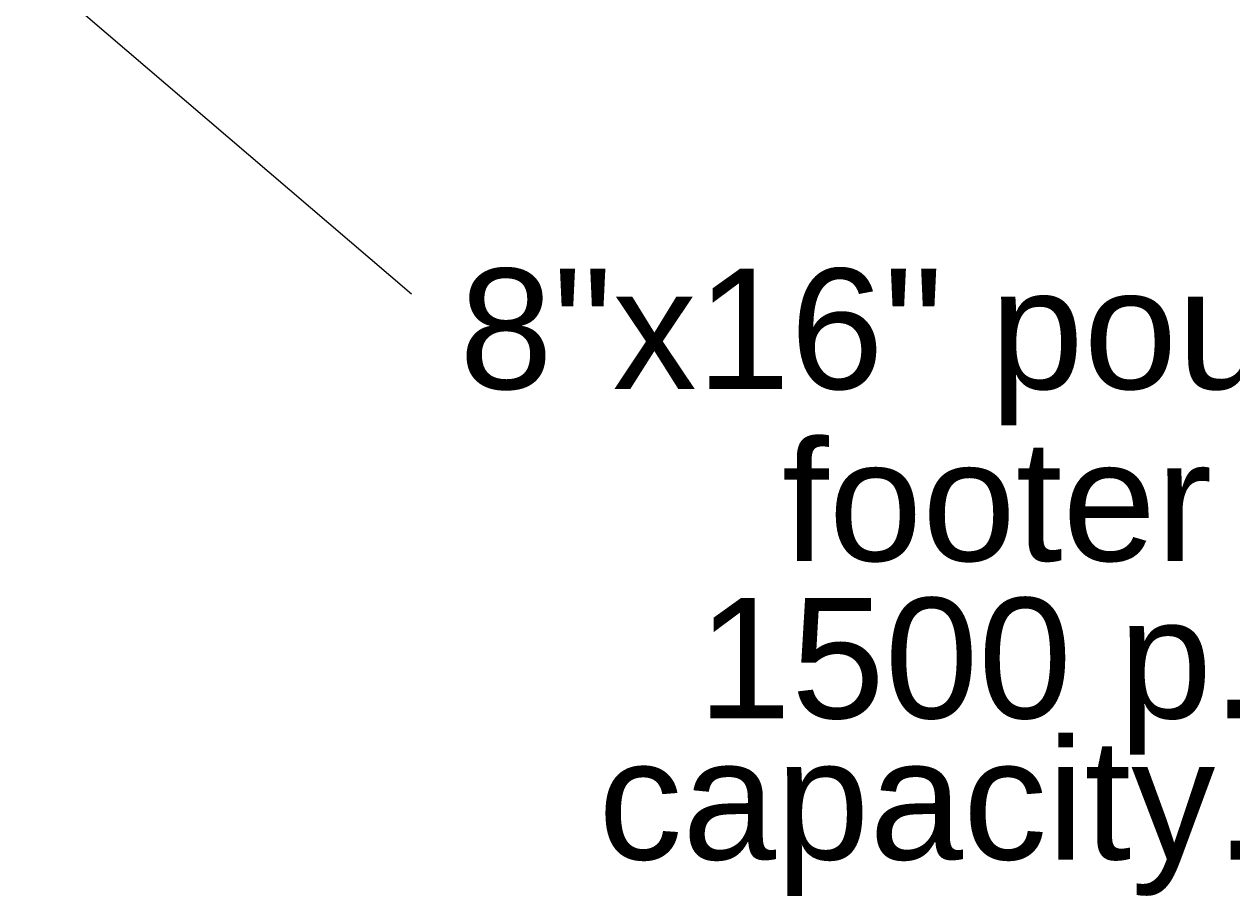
# Model space of a CAD drawing. Header units: inches. Extents: x -4443104 to -4439086, y 793046 to 798506.
# Drawn here: x -4442326.16 to -4442281.02, y 793186.33 to 793218.91 of the extents above; entities that cross this region are included whole.
import ezdxf

# ---------------------------------------------------------------- set-up
doc = ezdxf.new("R2010")
doc.units = ezdxf.units.IN
doc.header["$MEASUREMENT"] = 0
doc.layers.add('Level 3', color=7, linetype='Continuous', lineweight=0)
doc.styles.add('Style-Arial', font='arial.ttf')

msp = doc.modelspace()

# ---------------------------------------------------------------- linework, layer by layer
at = {"layer": 'Level 3', "color": 7, "linetype": 'Continuous', "lineweight": 13}
msp.add_line((-4442326.1574, 793221.2107), (-4442311.6795, 793208.8289), dxfattribs=at)

# ---------------------------------------------------------------- texts
at = {"layer": 'Level 3', "color": 7, "linetype": 'Continuous', "lineweight": 13, "style": 'Style-Arial'}
for s, p in [('8"x16" poured concrete footer', (-4442309.8974, 793205.272)), ('footer is designed for', (-4442297.8369, 793198.8459)), ('1500 p.s.f. soil bearing', (-4442300.9884, 793192.9641)), ('capacity.  builder to verify', (-4442304.7014, 793187.6854))]:
    msp.add_text(s, height=4.5, dxfattribs=at).set_placement(p)

doc.saveas('drawing.dxf')
